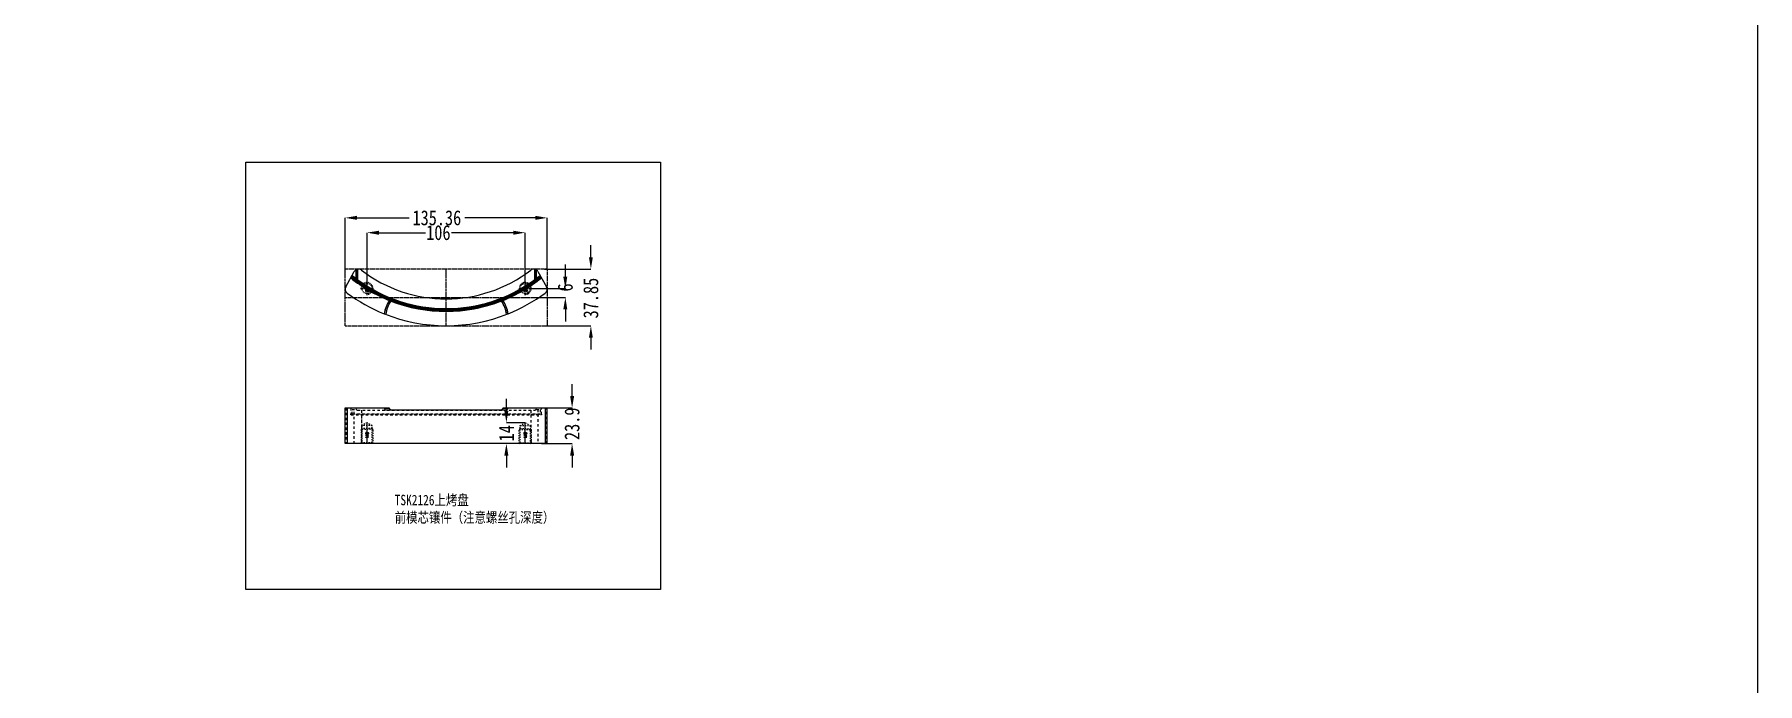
# Model space of a CAD drawing. Header units: millimetres. Extents: x 2141 to 4292, y -4498 to 2648.
# Drawn here: x 3138 to 4292, y -3658 to -3224 of the extents above; entities that cross this region are included whole.
import ezdxf
from ezdxf.enums import TextEntityAlignment as Align

# ---------------------------------------------------------------- set-up
doc = ezdxf.new("R2010")
doc.units = ezdxf.units.MM
doc.header["$LTSCALE"] = 16.335
doc.header["$PDMODE"] = 3
doc.header["$PDSIZE"] = 0.3125
doc.linetypes.add('CENTER', pattern=[0.6, 0.375, -0.075, 0.075, -0.075])
doc.linetypes.add('HIDDEN', pattern=[0.2, 0.1, -0.1])
doc.layers.get('0').update_dxf_attribs({"linetype": 'CONTINUOUS'})
doc.layers.get('Defpoints').update_dxf_attribs({"linetype": 'CONTINUOUS'})
doc.layers.add('23', color=7, linetype='CONTINUOUS')
doc.layers.add('screw', color=33, linetype='CONTINUOUS', lineweight=13)
doc.styles.get("Standard").update_dxf_attribs({"font": 'txt', "width": 0.8})
doc.styles.add('TXT', font='txt.shx', dxfattribs={"bigfont": 'gbcbig.shx'})
doc.dimstyles.new('副本 STANDARD', dxfattribs={"dimtxt": 6, "dimasz": 4, "dimexe": 0, "dimexo": 0, "dimgap": 0, "dimtad": 0, "dimdsep": 46, "dimlunit": 6, "dimtxsty": 'Standard', "dimcen": 0, "dimclrd": 4, "dimclre": 4, "dimclrt": 6, "dimazin": 2, "dimtfac": 2, "dimtofl": 0, "dimtmove": 1, "dimatfit": 3, "dimfxl": 0, "dimtolj": 1, "dimtzin": 0, "dimarcsym": 0})

# ---------------------------------------------------------------- blocks, each defined once
blk = doc.blocks.new('screw_m8_g')
at = {"layer": 'screw', "color": 1, "linetype": 'CENTER', "ltscale": 0.248791}
for p, q in [((-4.4, 0), (4.4, 0)), ((0, -4.4), (0, 4.4))]:
    blk.add_line(p, q, dxfattribs=at)
at = {"layer": 'screw', "color": 33, "linetype": 'HIDDEN', "ltscale": 0.248791}
blk.add_circle((0, 0), 3.4, dxfattribs=at)
at = {"layer": 'screw', "color": 92, "linetype": 'HIDDEN', "ltscale": 0.248791}
blk.add_arc((0, 0), 4, 270, 180, dxfattribs=at)
at = {"layer": 'screw', "color": 6, "style": 'TXT'}
blk.add_text('M8', height=1.6, dxfattribs=at).set_placement((-1.36, -2))
blk = doc.blocks.new('*D445')
at = {"color": 4, "lineweight": -2}
for p, q in [((3345.7, -3380.9), (3345.7, -3346.6)), ((3353.7, -3346.6), (3388.6, -3346.6)), ((3473.1, -3346.6), (3425.9, -3346.6)), ((3481.1, -3380.9), (3481.1, -3346.6))]:
    blk.add_line(p, q, dxfattribs=at)
at = {"color": 4}
for points in [[(3353.7, -3345.2), (3353.7, -3347.9), (3345.7, -3346.6)], [(3473.1, -3345.2), (3473.1, -3347.9), (3481.1, -3346.6)]]:
    blk.add_solid(points, dxfattribs=at)
at = {"layer": 'Defpoints', "color": 0}
for p in [(3345.7, -3346.6), (3345.7, -3380.9), (3481.1, -3380.9, 0)]:
    blk.add_point(p, dxfattribs=at)
at = {"color": 6, "insert": (3407.2, -3346.6), "char_height": 10, "attachment_point": 5}
blk.add_mtext('\\A1;135.36', dxfattribs=at)
blk = doc.blocks.new('*D446')
at = {"color": 4, "lineweight": -2}
for p, q in [((3510.4, -3372.9), (3510.4, -3364.9)), ((3479.4, -3380.9), (3510.4, -3380.9)), ((3478, -3418.8), (3510.4, -3418.8)), ((3510.4, -3426.8), (3510.4, -3434.8))]:
    blk.add_line(p, q, dxfattribs=at)
at = {"color": 4}
for points in [[(3509.1, -3372.9), (3511.7, -3372.9), (3510.4, -3380.9)], [(3509.1, -3426.8), (3511.7, -3426.8), (3510.4, -3418.8)]]:
    blk.add_solid(points, dxfattribs=at)
at = {"layer": 'Defpoints', "color": 0}
for p in [(3479.4, -3380.9, 0), (3478, -3418.8), (3510.4, -3418.8)]:
    blk.add_point(p, dxfattribs=at)
at = {"color": 6, "insert": (3510.4, -3400.3), "char_height": 10, "attachment_point": 5, "rotation": 90}
blk.add_mtext('\\A1;37.85', dxfattribs=at)
blk = doc.blocks.new('*D447')
at = {"color": 4, "lineweight": -2}
for p, q in [((3360.4, -3389.5), (3360.4, -3356.5)), ((3368.4, -3356.5), (3399.6, -3356.5)), ((3458.4, -3356.5), (3416.9, -3356.5)), ((3466.4, -3389.5), (3466.4, -3356.5))]:
    blk.add_line(p, q, dxfattribs=at)
at = {"color": 4}
for points in [[(3368.4, -3355.2), (3368.4, -3357.9), (3360.4, -3356.5)], [(3458.4, -3355.2), (3458.4, -3357.9), (3466.4, -3356.5)]]:
    blk.add_solid(points, dxfattribs=at)
at = {"layer": 'Defpoints', "color": 0}
for p in [(3360.4, -3356.5), (3360.4, -3389.5), (3466.4, -3389.5)]:
    blk.add_point(p, dxfattribs=at)
at = {"color": 6, "insert": (3408.2, -3356.5), "char_height": 10, "attachment_point": 5}
blk.add_mtext('\\A1;106', dxfattribs=at)
blk = doc.blocks.new('*D448')
at = {"color": 4, "lineweight": -2}
for p, q in [((3493.3, -3385.9), (3493.3, -3377.9)), ((3470.8, -3393.9), (3493.3, -3393.9)), ((3470.8, -3399.9), (3493.3, -3399.9)), ((3493.3, -3407.9), (3493.3, -3415.9))]:
    blk.add_line(p, q, dxfattribs=at)
at = {"color": 4}
for points in [[(3491.9, -3385.9), (3494.6, -3385.9), (3493.3, -3393.9)], [(3491.9, -3407.9), (3494.6, -3407.9), (3493.3, -3399.9)]]:
    blk.add_solid(points, dxfattribs=at)
at = {"layer": 'Defpoints', "color": 0}
for p in [(3470.8, -3393.9), (3470.8, -3399.9), (3493.3, -3399.9)]:
    blk.add_point(p, dxfattribs=at)
at = {"color": 6, "insert": (3493.3, -3393.2), "char_height": 10, "attachment_point": 5, "rotation": 90}
blk.add_mtext('\\A1;6', dxfattribs=at)
blk = doc.blocks.new('*D449')
at = {"color": 4, "lineweight": -2}
for p, q in [((3497.8, -3465.8), (3497.8, -3457.8)), ((3478.6, -3473.8), (3497.8, -3473.8)), ((3477.4, -3497.7), (3497.8, -3497.7)), ((3497.8, -3505.7), (3497.8, -3513.7))]:
    blk.add_line(p, q, dxfattribs=at)
at = {"color": 4}
for points in [[(3496.5, -3465.8), (3499.2, -3465.8), (3497.8, -3473.8)], [(3496.5, -3505.7), (3499.2, -3505.7), (3497.8, -3497.7)]]:
    blk.add_solid(points, dxfattribs=at)
at = {"layer": 'Defpoints', "color": 0}
for p in [(3478.6, -3473.8), (3477.4, -3497.7), (3497.8, -3497.7)]:
    blk.add_point(p, dxfattribs=at)
at = {"color": 6, "insert": (3497.8, -3484.4), "char_height": 10, "attachment_point": 5, "rotation": 90}
blk.add_mtext('\\A1;23.9', dxfattribs=at)
blk = doc.blocks.new('*D450')
at = {"color": 4, "lineweight": -2}
for p, q in [((3453.8, -3475.7), (3453.8, -3467.7)), ((3466.4, -3483.7), (3453.8, -3483.7)), ((3458.9, -3497.7), (3453.8, -3497.7)), ((3453.8, -3505.7), (3453.8, -3513.7))]:
    blk.add_line(p, q, dxfattribs=at)
at = {"color": 4}
for points in [[(3452.4, -3475.7), (3455.1, -3475.7), (3453.8, -3483.7)], [(3452.4, -3505.7), (3455.1, -3505.7), (3453.8, -3497.7)]]:
    blk.add_solid(points, dxfattribs=at)
at = {"layer": 'Defpoints', "color": 0}
for p in [(3466.4, -3483.7), (3453.8, -3497.7), (3458.9, -3497.7)]:
    blk.add_point(p, dxfattribs=at)
at = {"color": 6, "insert": (3453.8, -3490.8), "char_height": 10, "attachment_point": 5, "rotation": 90}
blk.add_mtext('\\A1;14', dxfattribs=at)

msp = doc.modelspace()

# ---------------------------------------------------------------- linework, layer by layer
for points in [[(2141.438, 2648.16), (4292.064, 2648.16), (4292.064, -4497.623), (2141.438, -4497.623)], [(3279.245, -3309.199), (3557.124, -3309.199), (3557.124, -3595.39), (3279.245, -3595.39)]]:
    msp.add_lwpolyline(points, close=True)
at = {"layer": '23', "color": 1, "linetype": 'CENTER', "ltscale": 0.235398}
for p, q in [((3345.742, -3418.779, 0), (3345.742, -3380.933)), ((3481.102, -3380.933, 0), (3345.742, -3380.933)), ((3413.422, -3418.779), (3413.422, -3380.933)), ((3481.102, -3380.933, 0), (3481.102, -3418.779)), ((3345.742, -3399.856), (3481.102, -3399.856)), ((3345.742, -3418.779, 0), (3481.102, -3418.779))]:
    msp.add_line(p, q, dxfattribs=at)
at = {"layer": '23', "color": 7, "linetype": 'Continuous'}
for p, q in [((3346.153, -3392.788), (3351.89, -3382.591)), ((3352.948, -3381.469), (3352.948, -3387.045)), ((3353.61, -3387.559), (3353.61, -3381.144)), ((3354.273, -3388.063), (3354.273, -3380.986)), ((3472.538, -3380.954), (3472.538, -3388.06)), ((3473.201, -3381.105), (3473.201, -3387.555)), ((3473.864, -3387.042), (3473.864, -3381.421)), ((3474.953, -3382.563), (3480.691, -3392.761)), ((3375.322, -3401.874), (3375.394, -3401.891)), ((3451.454, -3401.875), (3451.526, -3401.857)), ((3372.02, -3410.831), (3371.954, -3410.805)), ((3454.902, -3410.785), (3454.836, -3410.812)), ((3345.742, -3497.698), (3345.742, -3473.802)), ((3345.742, -3473.802), (3375.322, -3473.802)), ((3347.041, -3473.802), (3347.041, -3497.698)), ((3372.02, -3474.196), (3371.954, -3473.802)), ((3375.394, -3474.196), (3372.02, -3474.196)), ((3375.322, -3473.802), (3375.394, -3474.196)), ((3451.454, -3474.196), (3451.526, -3473.802)), ((3454.836, -3474.196), (3451.454, -3474.196)), ((3451.526, -3473.802), (3481.102, -3473.802)), ((3454.902, -3473.802), (3454.836, -3474.196)), ((3479.804, -3473.802), (3479.804, -3497.698)), ((3481.102, -3497.698), (3481.102, -3473.802)), ((3372.963, -3475.022), (3453.894, -3475.022)), ((3481.102, -3497.698), (3345.742, -3497.698))]:
    msp.add_line(p, q, dxfattribs=at)
at = {"layer": '23', "color": 8, "linetype": 'HIDDEN'}
for p, q in [((3346.153, -3473.802), (3346.153, -3497.698)), ((3349.521, -3473.802), (3349.576, -3478.033)), ((3350.39, -3478.046), (3350.472, -3474.907)), ((3350.472, -3474.907), (3352.948, -3474.907)), ((3351.89, -3497.698), (3351.89, -3474.907)), ((3473.864, -3474.907), (3476.371, -3474.907)), ((3474.953, -3474.907), (3474.953, -3497.698)), ((3476.371, -3474.907), (3476.453, -3478.046)), ((3477.266, -3478.033), (3477.322, -3473.802)), ((3480.691, -3497.698), (3480.691, -3473.802)), ((3349.584, -3478.033), (3477.259, -3478.033)), ((3349.825, -3478.52), (3477.018, -3478.52)), ((3476.453, -3478.046), (3350.39, -3478.046)), ((3354.273, -3475.41), (3472.538, -3475.41)), ((3356.618, -3475.41), (3356.618, -3497.698)), ((3470.224, -3475.41), (3470.224, -3497.698))]:
    msp.add_line(p, q, dxfattribs=at)
at = {"layer": '23', "color": 1, "linetype": 'CENTER', "ltscale": 0.174154}
for p, q in [((3360.422, -3497.698), (3360.422, -3483.698)), ((3466.422, -3497.698), (3466.422, -3483.698))]:
    msp.add_line(p, q, dxfattribs=at)
at = {"layer": '23', "color": 7, "linetype": 'Continuous'}
for centre, radius, start, end in [((3354.679, -3384.16), 3.2, 52.701856, 150.637196), ((3413.404, -3307.068), 93.711, 232.701856, 307.325131), ((3472.165, -3384.133), 3.2, 29.362804, 127.325131), ((3348.942, -3394.357), 3.2, 150.637196, 233.554766), ((3413.404, -3307.068), 102.168, 231.298334, 248.115917), ((3413.404, -3307.068), 102.057, 231.293223, 308.732485), ((3413.404, -3307.068), 101.558, 231.241678, 308.784175), ((3413.404, -3307.068), 100.92, 231.181791, 308.844229), ((3413.404, -3307.068), 100.421, 231.134342, 308.891812), ((3413.404, -3307.068), 100.256, 231.118605, 232.913937), ((3413.404, -3307.068), 100.283, 233.868825, 306.134435), ((3413.404, -3307.068), 102.168, 291.908849, 308.727359), ((3413.404, -3307.068), 100.256, 307.089364, 308.907592), ((3477.902, -3394.33), 3.2, 306.469288, 29.362804), ((3413.404, -3307.068), 111.711, 233.554766, 248.219874), ((3393.965, -3414.007), 22.243, 146.942427, 171.722892), ((3393.965, -3414.007), 22.173, 146.879773, 171.765905), ((3393.965, -3414.007), 21.189, 146.27466, 172.393767), ((3413.404, -3307.068), 102.136, 248.723744, 291.300955), ((3432.894, -3414.007), 21.189, 7.658343, 33.777329), ((3432.894, -3414.007), 22.173, 8.285026, 33.170947), ((3432.894, -3414.007), 22.243, 8.32796, 33.108207), ((3413.404, -3307.068), 111.711, 291.807112, 306.469288), ((3413.404, -3307.068), 111.711, 248.256487, 291.770503)]:
    msp.add_arc(centre, radius, start, end, dxfattribs=at)
at = {"layer": '23', "color": 8, "linetype": 'HIDDEN'}
for centre, start, end in [((3352.948, -3475.907), 48.482215, 90), ((3473.864, -3475.907), 90, 131.517785), ((3354.273, -3474.41), 228.482215, 270), ((3472.538, -3474.41), 270, 311.517785)]:
    msp.add_arc(centre, 1, start, end, dxfattribs=at)
at = {"layer": '23', "color": 7, "linetype": 'Continuous'}
for points, knots in [([(3352.948, -3387.045), (3353.006, -3387.09), (3353.229, -3387.259), (3353.45, -3387.43), (3353.61, -3387.559)], [0, 0, 0, 0, 0.26399021, 1, 1, 1, 1]), ([(3353.61, -3387.559), (3353.66, -3387.598), (3353.878, -3387.77), (3354.101, -3387.937), (3354.273, -3388.063)], [0, 0, 0, 0, 0.22960912, 1, 1, 1, 1]), ([(3472.538, -3388.06), (3472.598, -3388.016), (3472.821, -3387.852), (3473.042, -3387.683), (3473.201, -3387.555)], [0, 0, 0, 0, 0.26410497, 1, 1, 1, 1]), ([(3473.201, -3387.555), (3473.251, -3387.515), (3473.471, -3387.342), (3473.692, -3387.172), (3473.864, -3387.042)], [0, 0, 0, 0, 0.22962178, 1, 1, 1, 1]), ([(3376.342, -3402.243), (3376.234, -3402.201), (3376.03, -3402.122), (3375.754, -3402.017), (3375.561, -3401.946), (3375.449, -3401.908), (3375.409, -3401.895), (3375.394, -3401.891)], [0, 0, 0, 0, 0.3435356, 0.647812, 0.87638884, 0.95273201, 1, 1, 1, 1]), ([(3451.454, -3401.875), (3451.439, -3401.879), (3451.399, -3401.891), (3451.287, -3401.93), (3451.094, -3402.001), (3450.818, -3402.106), (3450.614, -3402.185), (3450.506, -3402.227)], [0, 0, 0, 0, 0.04727243, 0.12362122, 0.35220629, 0.6564771, 1, 1, 1, 1]), ([(3372.02, -3474.196), (3372.039, -3474.311), (3372.117, -3474.534), (3372.336, -3474.805), (3372.629, -3474.981), (3372.853, -3475.022), (3372.963, -3475.022)], [0, 0, 0, 0, 0.25795945, 0.51041952, 0.75699027, 1, 1, 1, 1]), ([(3376.342, -3475.022), (3376.232, -3475.022), (3376.009, -3474.981), (3375.715, -3474.804), (3375.494, -3474.533), (3375.415, -3474.311), (3375.394, -3474.196)], [0, 0, 0, 0, 0.24256202, 0.48933535, 0.74214414, 1, 1, 1, 1]), ([(3451.454, -3474.196), (3451.433, -3474.311), (3451.354, -3474.533), (3451.133, -3474.804), (3450.84, -3474.981), (3450.616, -3475.022), (3450.506, -3475.022)], [0, 0, 0, 0, 0.25787604, 0.51068992, 0.75745347, 1, 1, 1, 1]), ([(3453.894, -3475.022), (3454.004, -3475.022), (3454.227, -3474.981), (3454.52, -3474.805), (3454.739, -3474.534), (3454.817, -3474.311), (3454.836, -3474.196)], [0, 0, 0, 0, 0.24298743, 0.48955165, 0.74202135, 1, 1, 1, 1])]:
    msp.add_open_spline(points, degree=3, knots=knots, dxfattribs=at)
at = {"layer": '23', "color": 8, "linetype": 'HIDDEN'}
for points, knots in [([(3349.825, -3478.52), (3349.792, -3478.52), (3349.738, -3478.495), (3349.686, -3478.438), (3349.634, -3478.352), (3349.59, -3478.215), (3349.577, -3478.096), (3349.576, -3478.033)], [0, 0, 0, 0, 0.16978347, 0.2740317, 0.39407346, 0.67789692, 1, 1, 1, 1]), ([(3350.39, -3478.046), (3350.388, -3478.108), (3350.375, -3478.224), (3350.33, -3478.357), (3350.278, -3478.44), (3350.227, -3478.496), (3350.174, -3478.52), (3350.142, -3478.52)], [0, 0, 0, 0, 0.32255108, 0.60567498, 0.72540211, 0.82955291, 1, 1, 1, 1]), ([(3476.701, -3478.52), (3476.668, -3478.52), (3476.616, -3478.496), (3476.564, -3478.44), (3476.512, -3478.357), (3476.468, -3478.224), (3476.455, -3478.108), (3476.453, -3478.046)], [0, 0, 0, 0, 0.17044545, 0.27459475, 0.39431953, 0.67743973, 1, 1, 1, 1]), ([(3477.266, -3478.033), (3477.266, -3478.096), (3477.253, -3478.215), (3477.209, -3478.352), (3477.157, -3478.438), (3477.105, -3478.495), (3477.051, -3478.52), (3477.018, -3478.52)], [0, 0, 0, 0, 0.32210198, 0.6059251, 0.72596482, 0.83021147, 1, 1, 1, 1])]:
    msp.add_open_spline(points, degree=3, knots=knots, dxfattribs=at)
at = {"layer": 'screw', "color": 8, "linetype": 'HIDDEN', "ltscale": 0.497582}
for p, q in [((3357.022, -3497.098), (3357.022, -3479.698)), ((3360.422, -3483.698), (3357.022, -3485.661)), ((3357.022, -3485.661), (3357.022, -3497.098)), ((3363.822, -3485.661), (3357.022, -3485.661)), ((3363.822, -3485.661), (3360.422, -3483.698)), ((3363.822, -3497.098), (3363.822, -3485.661)), ((3463.022, -3485.661), (3466.422, -3483.698)), ((3463.022, -3497.098), (3463.022, -3485.661)), ((3463.022, -3485.661), (3469.822, -3485.661)), ((3466.422, -3483.698), (3469.822, -3485.661)), ((3469.822, -3485.661), (3469.822, -3497.098)), ((3357.022, -3497.098), (3356.422, -3497.698)), ((3363.822, -3497.098), (3357.022, -3497.098)), ((3364.422, -3497.698), (3363.822, -3497.098)), ((3462.422, -3497.698), (3463.022, -3497.098)), ((3463.022, -3497.098), (3469.822, -3497.098)), ((3469.822, -3497.098), (3470.422, -3497.698))]:
    msp.add_line(p, q, dxfattribs=at)
at = {"layer": 'screw', "color": 1, "linetype": 'CENTER', "ltscale": 0.310989}
for p, q in [((3360.422, -3497.698), (3360.422, -3483.698)), ((3466.422, -3497.698), (3466.422, -3483.698))]:
    msp.add_line(p, q, dxfattribs=at)
at = {"layer": 'screw', "color": 92, "linetype": 'HIDDEN', "ltscale": 0.497582}
for p, q in [((3357.022, -3487.661), (3356.422, -3488.261)), ((3356.422, -3488.261), (3356.422, -3497.698)), ((3364.422, -3488.261), (3356.422, -3488.261)), ((3363.822, -3487.661), (3357.022, -3487.661)), ((3364.422, -3488.261), (3363.822, -3487.661)), ((3364.422, -3497.698), (3364.422, -3488.261)), ((3462.422, -3488.261), (3463.022, -3487.661)), ((3462.422, -3497.698), (3462.422, -3488.261)), ((3462.422, -3488.261), (3470.422, -3488.261)), ((3463.022, -3487.661), (3469.822, -3487.661)), ((3469.822, -3487.661), (3470.422, -3488.261)), ((3470.422, -3488.261), (3470.422, -3497.698))]:
    msp.add_line(p, q, dxfattribs=at)

# ---------------------------------------------------------------- block references
at = {"layer": 'screw'}
for p in [(3360.422, -3393.856), (3466.422, -3393.856)]:
    msp.add_blockref('screw_m8_g', p, dxfattribs=at)

# ---------------------------------------------------------------- texts
at = {"insert": (3378.961, -3531.94), "char_height": 7, "width": 231.00041, "attachment_point": 1}
msp.add_mtext('{\\fSimSun|b0|i0|c134|p2;TSK2126上烤盘\\P前模芯镶件（注意螺丝孔深度）}', dxfattribs=at)
at = {"layer": 'screw', "color": 6, "linetype": 'HIDDEN', "ltscale": 0.497582, "style": 'TXT'}
for p in [(3360.422, -3491.843), (3466.422, -3491.843)]:
    msp.add_text('M8', height=2, rotation=90, dxfattribs=at).set_placement(p, align=Align.MIDDLE)

# ---------------------------------------------------------------- dimensions: what is measured, and where the dimension line sits
for base, p1, p2, picture, middle in [((3345.742, -3346.579), (3481.102, -3380.933, 0), (3345.742, -3380.933), '*D445', (3407.235, -3346.579)), ((3360.422, -3356.519), (3466.422, -3389.456), (3360.422, -3389.456), '*D447', (3408.244, -3356.519))]:
    dim = msp.add_linear_dim(base=base, p1=p1, p2=p2, dimstyle='副本 STANDARD', override={"dimtxt": 10, "dimasz": 8})
    dim.commit()
    dim.dimension.update_dxf_attribs({"geometry": picture, "text_midpoint": middle, "dimtype": 160})
for base, p1, p2, picture, middle in [((3510.393, -3418.779), (3479.422, -3380.933, 0), (3478.02, -3418.779), '*D446', (3510.393, -3400.263)), ((3493.261, -3399.856), (3470.822, -3393.856), (3470.822, -3399.856), '*D448', (3493.261, -3393.181)), ((3497.842, -3497.698), (3478.57, -3473.802), (3477.44, -3497.698), '*D449', (3497.842, -3484.417)), ((3453.776, -3497.698), (3466.422, -3483.698), (3458.902, -3497.698), '*D450', (3453.776, -3490.76))]:
    dim = msp.add_linear_dim(base=base, p1=p1, p2=p2, angle=90, dimstyle='副本 STANDARD', override={"dimtxt": 10, "dimasz": 8})
    dim.commit()
    dim.dimension.update_dxf_attribs({"geometry": picture, "text_midpoint": middle, "dimtype": 160})

doc.saveas('drawing.dxf')
